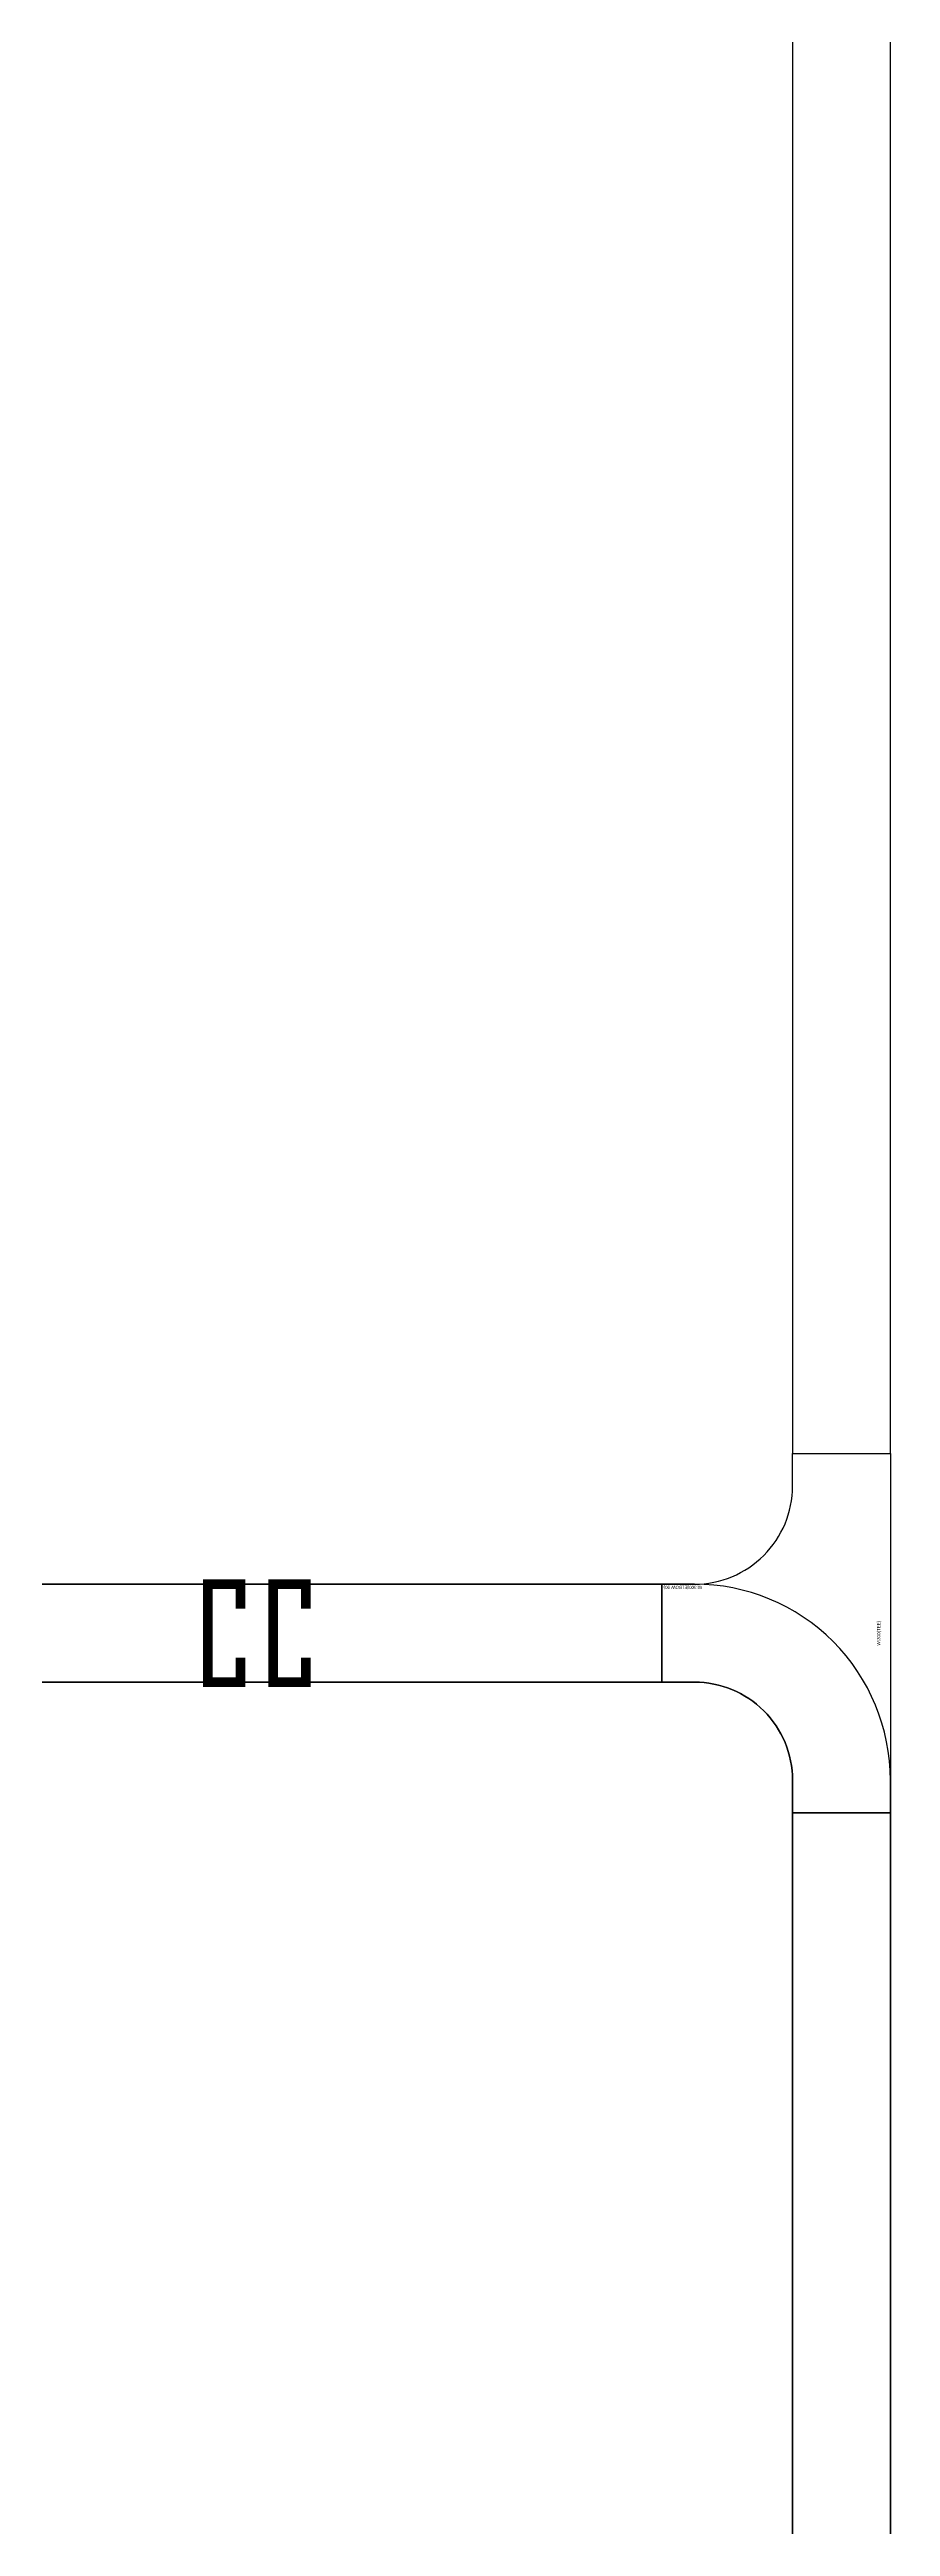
# Model space of a CAD drawing. Header units: millimetres. Extents: x -149088 to 500787, y -530175 to 1035835.
# Drawn here: x 273265 to 275840, y -132736 to -125150 of the extents above; entities that cross this region are included whole.
import ezdxf
from ezdxf.enums import TextEntityAlignment as Align

# ---------------------------------------------------------------- set-up
doc = ezdxf.new("R2010")
doc.units = ezdxf.units.MM
doc.header["$LTSCALE"] = 150
doc.layers.add('-----26 Electrical Cable Tray', color=200, linetype='Continuous')
doc.layers.add('-----26 Electrical Cable Tray_건물(UPS)', color=100, linetype='Continuous')
doc.styles.add('ELEC', font='')
doc.styles.get('ELEC').set_extended_font_data('Dotum')

# ---------------------------------------------------------------- blocks, each defined once
blk = doc.blocks.new('*U27')
at = {"color": 0}
blk.add_lwpolyline([(0, 0), (-100, 0, -0.414214), (-400, 300), (-400, 400), (-700, 400), (-700, 300, 0.414214), (-100, -300), (0, -300)], format="xyb", close=True, dxfattribs=at)
at = {"color": 0, "style": 'ELEC'}
blk.add_text('W:300(ELBOW 90)', height=10, dxfattribs=at).set_placement((-5, -290), align=Align.MIDDLE_RIGHT)
blk = doc.blocks.new('*U26')
at = {"color": 0}
blk.add_lwpolyline([(-1100, 0), (-1000, 0, 0.414214), (-700, 300), (-700, 400), (-400, 400), (-400, 300, 0.414214), (-100, 0), (0, 0), (0, -300), (-1100, -300)], format="xyb", close=True, dxfattribs=at)
at = {"color": 0, "style": 'ELEC'}
blk.add_text('W:300(TEE)', height=10, dxfattribs=at).set_placement((-550, -265), align=Align.MIDDLE)

msp = doc.modelspace()

# ---------------------------------------------------------------- linework, layer by layer
at = {"layer": '-----26 Electrical Cable Tray', "elevation": 0}
for points in [[(275540, -129450), (275840, -129450), (275840, -123575), (275540, -123575)], [(269050, -129850), (269050, -130150), (275140, -130150), (275140, -129850)], [(275540, -138831.1), (275840, -138831.1), (275840, -130550), (275540, -130550)]]:
    msp.add_lwpolyline(points, close=True, dxfattribs=at)
at = {"layer": '-----26 Electrical Cable Tray', "const_width": 30, "elevation": 0}
msp.add_lwpolyline([(274050, -129925), (274050, -129850), (273950, -129850), (273950, -130150), (274050, -130150), (274050, -130075)], dxfattribs=at)
at = {"layer": '-----26 Electrical Cable Tray_건물(UPS)', "elevation": 0}
for points in [[(269050, -130150), (269050, -129850), (275140, -129850), (275140, -130150)], [(275840, -145650), (275540, -145650), (275540, -130550), (275840, -130550)]]:
    msp.add_lwpolyline(points, close=True, dxfattribs=at)
at = {"layer": '-----26 Electrical Cable Tray_건물(UPS)', "const_width": 30, "elevation": 0}
msp.add_lwpolyline([(273850, -129925), (273850, -129850), (273750, -129850), (273750, -130150), (273850, -130150), (273850, -130075)], dxfattribs=at)

# ---------------------------------------------------------------- block references
at = {"layer": '-----26 Electrical Cable Tray', "rotation": 90}
msp.add_blockref('*U26', (275540, -129450), dxfattribs=at)
at = {"layer": '-----26 Electrical Cable Tray_건물(UPS)', "rotation": 180}
msp.add_blockref('*U27', (275140, -130150), dxfattribs=at)

doc.saveas('drawing.dxf')
